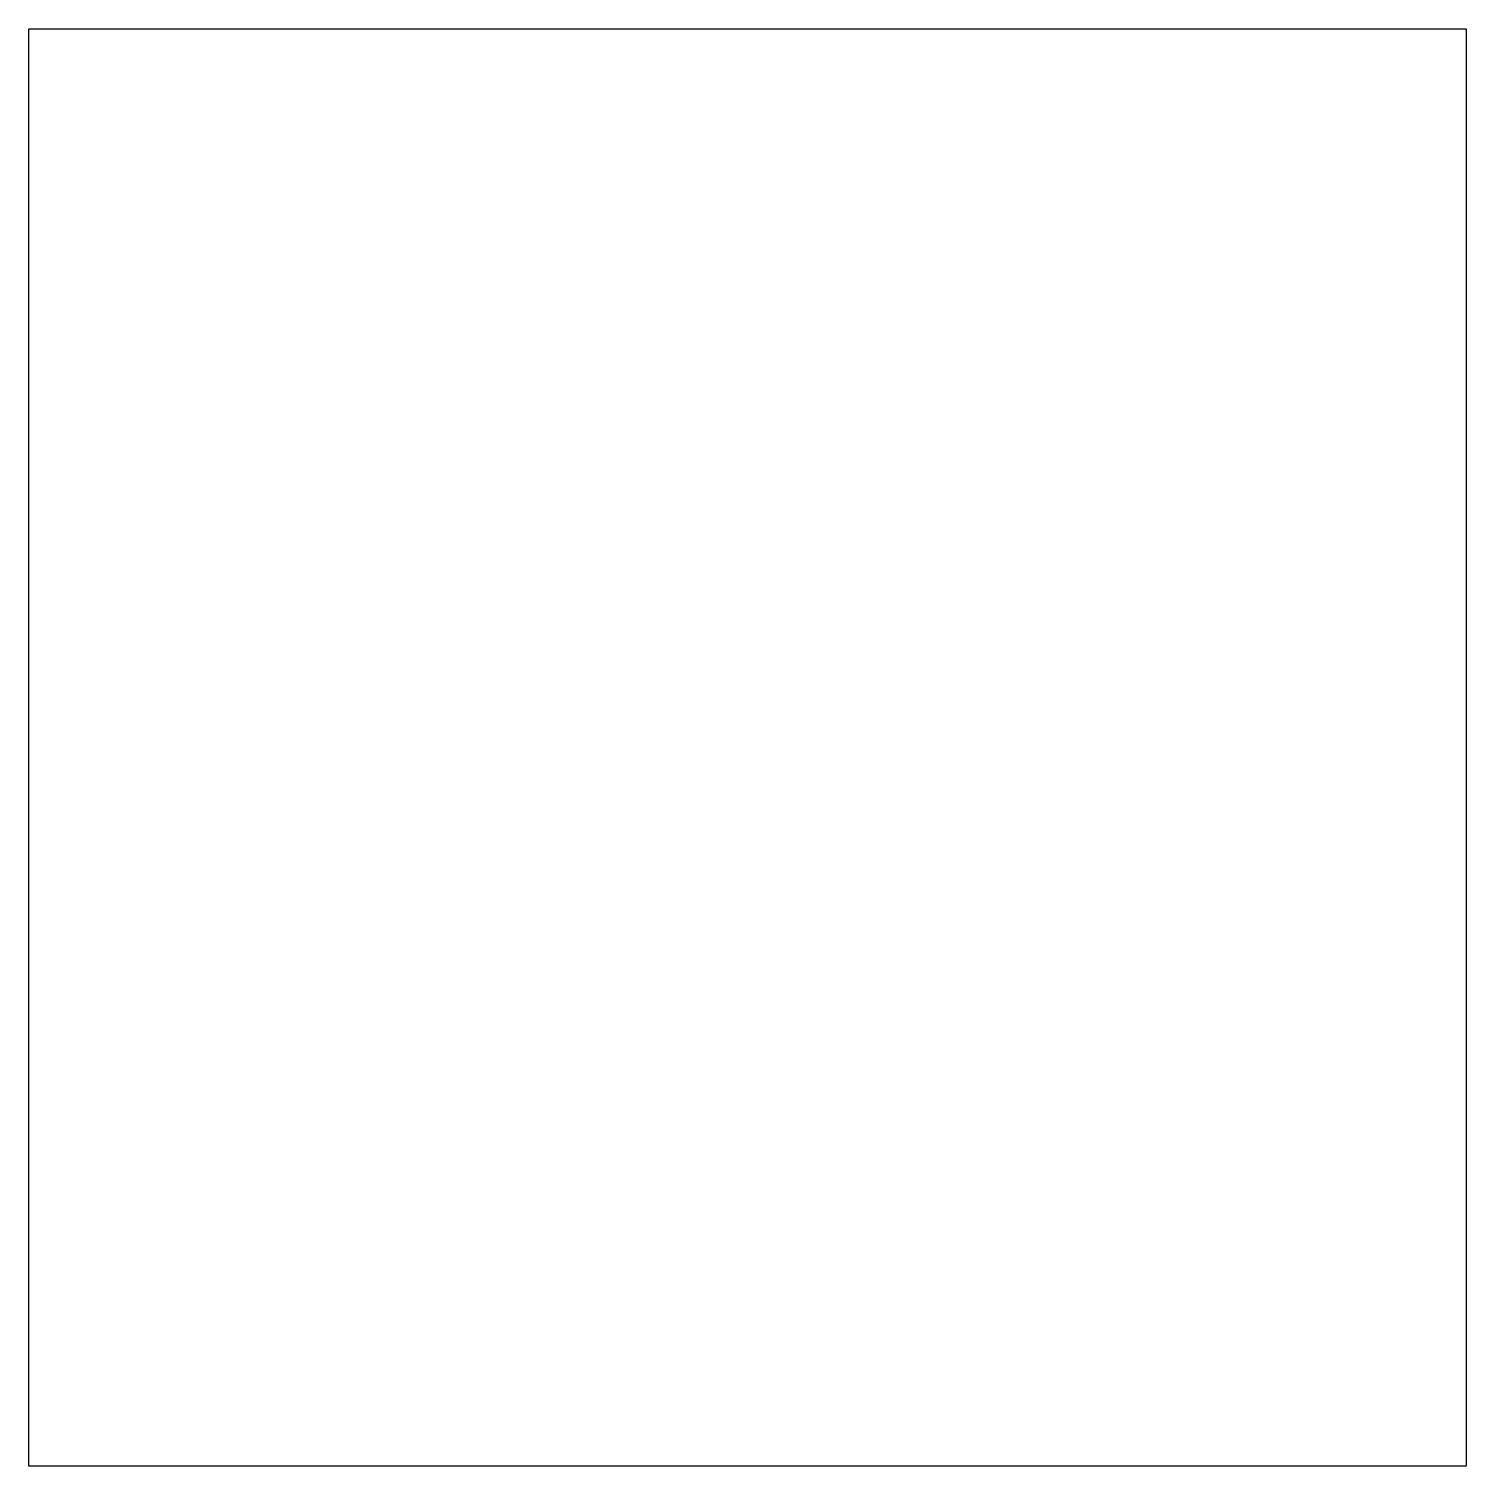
# Model space of a CAD drawing. Header units: inches. Extents: x 0 to 27, y -27 to 0.
import ezdxf

# ---------------------------------------------------------------- set-up
doc = ezdxf.new("R2010")
doc.units = ezdxf.units.IN
doc.header["$MEASUREMENT"] = 0
doc.layers.add('图层 1', color=7, linetype='Continuous')
picture_1 = doc.add_image_def('image1.png', size_in_pixel=(56, 59))

msp = doc.modelspace()

# ---------------------------------------------------------------- pictures from other files: only their frames are drawn
at = {"layer": '图层 1'}
image = msp.add_image(picture_1, insert=(0, -27), size_in_units=(27, 27), dxfattribs=at)

doc.saveas('drawing.dxf')
